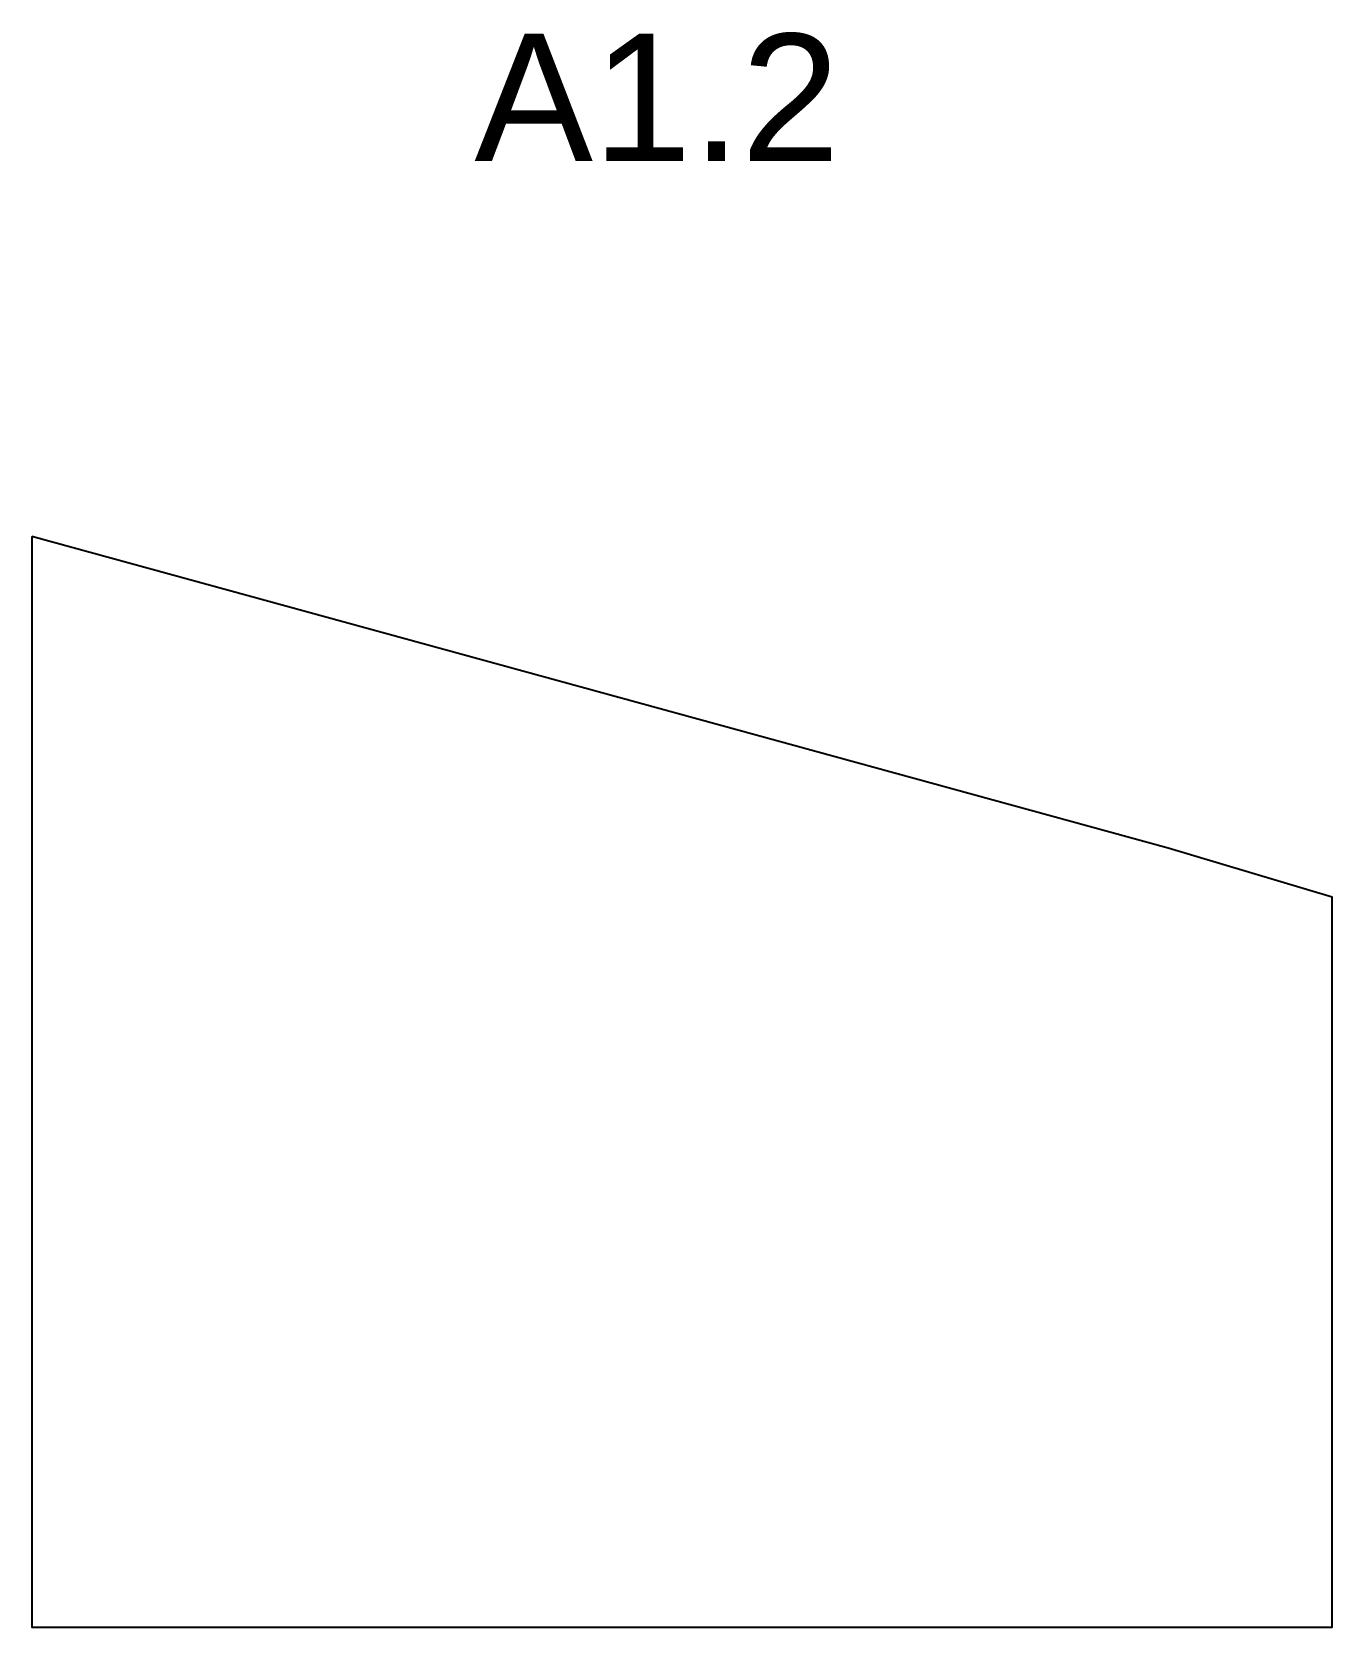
# Model space of a CAD drawing. Header units: inches. Extents: x 7607919 to 7611089, y 10386617 to 10390507.
import ezdxf

# ---------------------------------------------------------------- set-up
doc = ezdxf.new("R2010")
doc.units = ezdxf.units.IN
doc.header["$MEASUREMENT"] = 0
doc.layers.add('NOTE TECNICHE', color=7, linetype='Continuous')
doc.layers.add('PERIMETRO', color=1, linetype='Continuous')
doc.layers.add('PEZZI SU MISURA', color=22, linetype='Continuous', true_color=0xbb1e10)
doc.styles.get("Standard").update_dxf_attribs({"font": 'arial.ttf'})

msp = doc.modelspace()

# ---------------------------------------------------------------- linework, layer by layer
at = {"layer": 'PERIMETRO'}
msp.add_lwpolyline([(7607919.2, 10389276.7), (7607919.2, 10386616.7), (7611089.2, 10386616.7), (7611089.2, 10388396.7), (7610689.2, 10388516.7)], close=True, dxfattribs=at)
at = {"layer": 'PEZZI SU MISURA'}
msp.add_lwpolyline([(7611089.2, 10386616.7), (7611089.2, 10388316.7)], dxfattribs=at)

# ---------------------------------------------------------------- texts
at = {"layer": 'NOTE TECNICHE', "insert": (7608998.1, 10390502.4), "char_height": 310.18, "attachment_point": 1}
msp.add_mtext_dynamic_manual_height_columns('A1.2', width=1434.859, gutter_width=1550.9, heights=[-311.4], dxfattribs=at)

doc.saveas('drawing.dxf')
